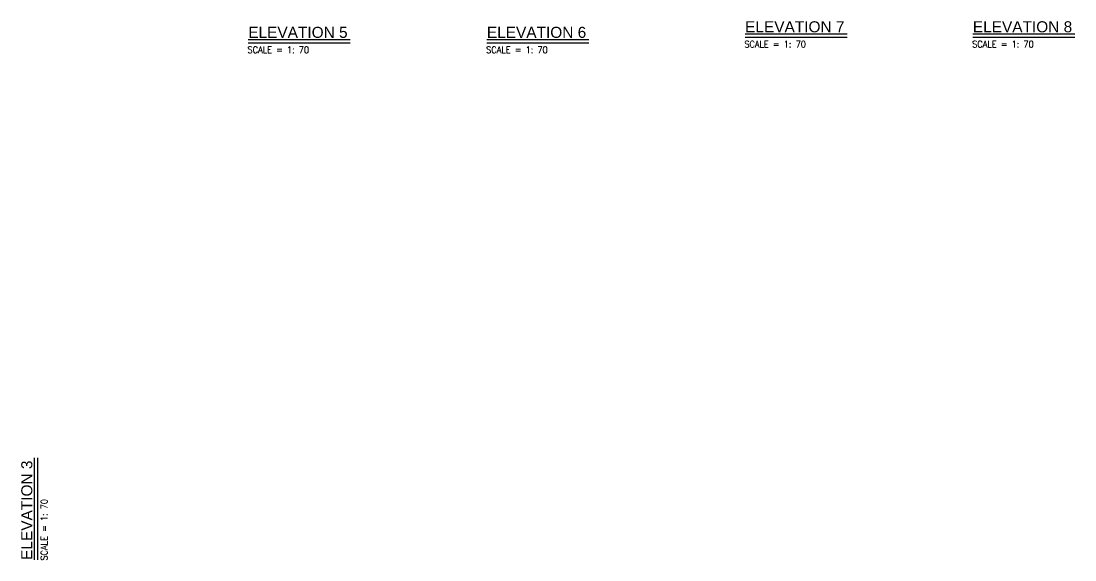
# Model space of a CAD drawing. Header units: centimetres. Extents: x -1797 to 2001, y -8788 to 1856.
# Drawn here: x 142 to 1922, y -61 to 849 of the extents above; entities that cross this region are included whole.
import ezdxf

# ---------------------------------------------------------------- set-up
doc = ezdxf.new("R2010")
doc.units = ezdxf.units.CM
doc.header["$LTSCALE"] = 100
doc.header["$MEASUREMENT"] = 0
doc.layers.add('TEXT', color=3, linetype='Continuous')
doc.layers.add('WALL-03', color=2, linetype='Continuous')
doc.styles.add('ART', font='arial.ttf')
doc.styles.add('ROMANS', font='romans')

msp = doc.modelspace()

# ---------------------------------------------------------------- linework, layer by layer
at = {"layer": 'WALL-03'}
for p, q in [((1537.4, 827.3), (1364.9, 827.3)), ((1537.4, 821.7), (1364.9, 821.7)), ((1922.1, 827.3), (1749.6, 827.3)), ((1922.1, 821.7), (1749.6, 821.7)), ((698.1, 817.8, 0), (525.6, 817.8, 0)), ((698.1, 812.2, 0), (525.6, 812.2, 0)), ((1101.2, 817.8, 0), (928.7, 817.8, 0)), ((1101.2, 812.2, 0), (928.7, 812.2, 0)), ((164.1, 111.7, 0), (164.1, -60.8, 0)), ((169.7, 111.7, 0), (169.7, -60.8, 0))]:
    msp.add_line(p, q, dxfattribs=at)

# ---------------------------------------------------------------- texts
at = {"layer": 'TEXT', "style": 'ART'}
for s, p in [('ELEVATION 5', (525.7, 821.1, 0)), ('ELEVATION 6', (928.8, 821.1, 0)), ('ELEVATION 7', (1365, 830.5, 0)), ('ELEVATION 8', (1749.7, 830.5, 0))]:
    msp.add_text(s, height=18.639, dxfattribs=at).set_placement(p)
at = {"layer": 'TEXT', "style": 'ROMANS', "width": 0.9}
for p in [(524.4, 795.3, 0), (927.5, 795.3, 0), (1363.7, 804.8), (1748.5, 804.8)]:
    msp.add_text('SCALE = 1: 70', height=11.286, dxfattribs=at).set_placement(p)
at = {"layer": 'TEXT', "style": 'ART'}
msp.add_text('ELEVATION 3', height=18.639, rotation=90, dxfattribs=at).set_placement((160.9, -60.7, 0))
at = {"layer": 'TEXT', "style": 'ROMANS', "width": 0.9}
msp.add_text('SCALE = 1: 70', height=11.286, rotation=90, dxfattribs=at).set_placement((186.6, -61.9, 0))

doc.saveas('drawing.dxf')
